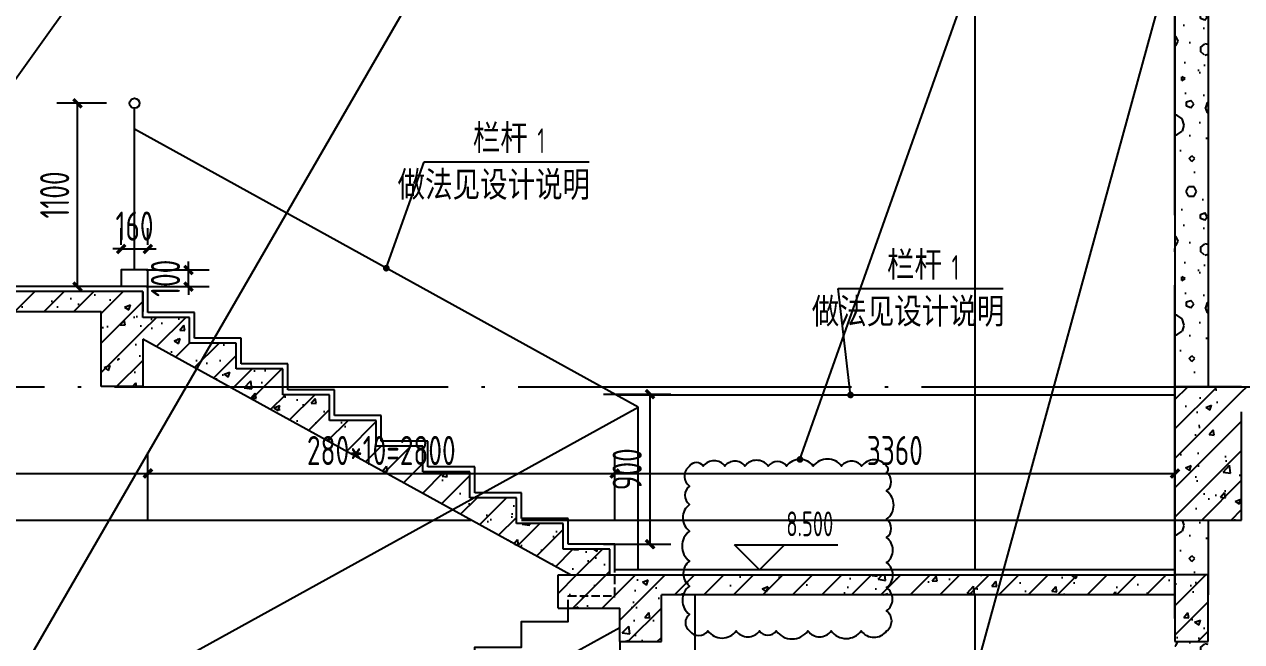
# Model space of a CAD drawing. Extents: x 116425 to 211028, y 11881 to 56060.
# Drawn here: x 155545 to 162845, y 37072 to 40776 of the extents above; entities that cross this region are included whole.
import ezdxf
from ezdxf.xclip import XClip

# ---------------------------------------------------------------- set-up
doc = ezdxf.new("R2010")
doc.units = 0
doc.header["$LTSCALE"] = 1000
doc.header["$MEASUREMENT"] = 0
doc.header["$XCLIPFRAME"] = 0
doc.linetypes.add('DASH', pattern=[0.35, 0.25, -0.1])
doc.linetypes.add('DOTE', pattern=[2.42, 2, -0.2, 0.02, -0.2])
for name, color, linetype in [('01-标注_尺寸', 124, 'Continuous'), ('01-标注_标高', 200, 'Continuous'), ('01-标注_符号', 200, 'Continuous'), ('02-TEXT_标注', 130, 'Continuous'), ('05-填充_天正', 14, 'Continuous'), ('A-E_栏杆', 232, 'Continuous'), ('A-O_屋面', 201, 'Continuous'), ('A_AXIS-轴线', 36, 'DOTE'), ('A_STR-砌块墙', 121, 'Continuous'), ('A_STR-砼墙', 51, 'Continuous'), ('A_STR-砼柱', 51, 'Continuous'), ('S_E_A-E_楼梯', 4, 'Continuous'), ('S_SURFACE', 6, 'Continuous')]:
    doc.layers.add(name, color=color, linetype=linetype)
doc.layers.add('DIM_MODI', color=6, linetype='Continuous', plot=False)
doc.styles.add('_TCH_DIM', font='ros1.shx', dxfattribs={"bigfont": 'jd.shx'})
doc.styles.add('_TCH_DIM_T3', font='ROS1', dxfattribs={"width": 0.8, "bigfont": 'JD'})
doc.dimstyles.new('_TCH_ARCH&&50', dxfattribs={"dimtxt": 175, "dimasz": 50, "dimexe": 125, "dimexo": 150, "dimgap": 50, "dimtad": 1, "dimdec": 0, "dimzin": 0, "dimdsep": 46, "dimtxsty": '_TCH_DIM_T3', "dimblk": 'ARCHTICK', "dimcen": 0.09, "dimclrt": 7, "dimazin": 2, "dimtfac": 1, "dimtdec": 0, "dimtix": 1, "dimtmove": 2, "dimatfit": 3, "dimfxl": 0, "dimtolj": 1, "dimtzin": 0, "dimarcsym": 0})
pattern_1 = [(45, (1000, 0), (-88.38835, 88.38835), []), (50, (1000, 0), (358.6301, -31.37607), [37.5, -412.5]), (355, (1000, 0), (-69.3757, 376.0961), [30, -330]), (100.4514, (1029.9, -2.6), (289.2547, 344.7198), [31.8701, -350.57106]), (46.1842, (1000, 100), (533.6205, -82.7595), [56.25, -618.75]), (96.6356, (1044.47, 93.1), (467.3314, 487.059), [47.8051, -525.8565]), (351.1842, (1000, 100), (467.331, 487.0593), [45, -495]), (21, (1050, 75), (298.4535, -201.30945), [37.5, -412.5]), (326, (1050, 75), (121.6577, 362.575), [30, -330]), (71.4514, (1074.87, 58.22), (420.1113, 161.26525), [31.8701, -350.57106]), (37.5, (1000, 0), (6.07993, 166.44693), [0, -326, 0, -335, 0, -331.25]), (7.5, (1000, 0), (131.53477, 197.20586), [0, -191, 0, -318.5, 0, -126.25]), (327.5, (888.5, 2e-14), (266.91122, -11.27744), [0, -125, 0, -390, 0, -517.5]), (317.5, (838.5, 4e-14), (291.5931, 50.0525), [0, -162.5, 0, -259, 0, -367.5])]
pattern_2 = [(0, (177, -183), (300, 600), [0, -600]), (0, (-174, -264), (300, 600), [0, -600]), (0, (21, -270), (300, 600), [0, -600]), (0, (234, -93), (300, 600), [0, -600]), (0, (-15, -300), (300, 600), [0, -600]), (0, (294, 285), (300, 600), [0, -600]), (0, (111, 237), (300, 600), [0, -600]), (0, (207, 162), (300, 600), [0, -600]), (0, (-282, 150), (300, 600), [0, -600]), (0, (12, 123), (300, 600), [0, -600]), (0, (-102, -30), (300, 600), [0, -600]), (0, (-96, -255), (300, 600), [0, -600]), (0, (129, -279), (300, 600), [0, -600]), (0, (294, -15), (300, 600), [0, -600]), (0, (-267, -108), (300, 600), [0, -600]), (0, (-216, -6), (300, 600), [0, -600]), (0, (18, -48), (300, 600), [0, -600]), (0, (-66, -135), (300, 600), [0, -600]), (0, (-114, 63), (300, 600), [0, -600]), (0, (-39, 288), (300, 600), [0, -600]), (0, (-243, -234), (300, 600), [0, -600]), (0, (87, 165), (300, 600), [0, -600]), (0, (-192, 174), (300, 600), [0, -600]), (0, (-240, 252), (300, 600), [0, -600]), (130.601294, (257.143, 97.143), (-1499.9999834, 1800.000008), [26.3416, -11037.111]), (18.43495, (214.29, 108.57), (1499.999994, 599.999996), [27.1052, -3767.628]), (90, (214.3, 82.86), (300, 600), [25.7143, -1174.2857]), (161.56505, (240, 74.29), (-1500.00001, 599.999955), [27.1052, -3767.628]), (53.1301, (240, 74.29), (300, 600), [28.5714, -2971.4285]), (135, (262.86, -231.43), (-300.00004, 599.99996), [24.2437, -1672.8126]), (45, (228.57, -231.43), (300, 600), [24.2437, -1672.8126]), (135, (245.71, -248.57), (-300.00004, 599.99996), [24.2437, -1672.8126]), (45, (245.71, -248.57), (300, 600), [24.2437, -1672.8126]), (116.56505, (-25.7, 171.43), (-5e-05, 1200), [31.9438, -638.8765]), (180, (-40, 200), (-300, 600), [34.2857, -565.7142]), (63.43495, (-88.57, 171.43), (3e-06, 1200), [31.9438, -638.8765]), (116.56505, (-74.3, 142.86), (-5e-05, 1200), [31.9438, -638.8765]), (0, (-74.3, 142.86), (300, 600), [34.2857, -565.7142]), (63.43495, (-40, 142.86), (3e-06, 1200), [31.9438, -638.8765]), (107.102728, (200, -31.429), (-899.9999656, 3000.0000048), [38.8613, -16282.9025]), (143.972626, (188.57, 5.714), (-5699.999928, 4199.999995), [38.8613, -8122.02]), (180, (157.14, 28.6), (-300, 600), [37.1429, -562.857]), (36.027373, (88.57, 5.714), (5699.999958, 4199.999955), [38.8613, -8122.02]), (71.56505, (77.14, -28.57), (900.000005, 2999.999995), [36.1403, -3758.5928]), (107.102728, (88.571, -65.714), (-899.9999656, 3000.0000048), [38.8613, -16282.9025]), (143.972626, (120, -88.57), (-5699.999928, 4199.999995), [38.8613, -8122.02]), (0, (120, -88.6), (300, 600), [37.1429, -562.857]), (36.027373, (157.143, -88.57), (5699.999958, 4199.999955), [38.8613, -8122.02]), (71.56505, (188.57, -65.71), (900.000005, 2999.999995), [36.1403, -3758.5928]), (150.25512, (205.714, 248.57), (-900.000002, 599.999993), [23.035, -4814.3196]), (90, (185.7, 237.14), (300, 600), [22.8571, -1177.1427]), (29.74488, (185.714, 237.14), (900, 599.999997), [23.035, -4814.3196]), (116.56505, (65.7, -177.14), (-5e-05, 1200), [31.9438, -638.8765]), (168.690067, (51.43, -148.57), (-2700.000002, 599.999985), [29.1373, -6089.6855]), (41.185925, (0, -162.857), (7499.9999546, 6599.9999423), [30.3718, -12725.802]), (90, (0, -191.43), (300, 600), [28.5714, -1171.4285]), (138.814074, (22.857, -211.429), (-7499.9998667, 6600.000042), [30.3718, -12725.802]), (16.699244, (22.857, -211.429), (9899.9999255, 2999.9999686), [29.8295, -12498.5375]), (60.945396, (51.43, -202.857), (299.999999, 599.9999947), [29.416, -12325.3395]), (109.983106, (-185.714, 74.286), (-1500.0000056, 4199.999989), [33.442, -14012.1975]), (155.556045, (-197.143, 105.714), (-3900.000015, 1799.9999626), [34.523, -14465.1315]), (24.443955, (-260, 105.714), (3900.000002, 1799.9999913), [34.523, -14465.1315]), (70.016893, (-271.429, 74.286), (1500.0000045, 4199.9999896), [33.442, -14012.1975]), (109.983106, (-260, 42.857), (-1500.0000056, 4199.999989), [33.442, -14012.1975]), (160.016893, (-228.57, 31.43), (-1500.000001, 599.999973), [33.442, -6989.3775]), (19.983107, (-228.57, 31.43), (1499.999992, 599.999999), [33.442, -6989.3775]), (70.016893, (-197.143, 42.857), (1500.0000045, 4199.9999896), [33.442, -14012.1975]), (122.005383, (37.14, 20), (-300.00004, 599.99997), [26.9542, -5633.434]), (18.43495, (-2.86, 34.29), (1499.999994, 599.999996), [27.1052, -3767.628]), (90, (-2.86, 8.57), (300, 600), [25.7143, -1174.2857]), (161.56505, (22.86, 0), (-1500.00001, 599.999955), [27.1052, -3767.628]), (54.462322, (22.857, 0), (2099.999997, 2999.9999955), [24.578, -10298.2115]), (116.56505, (-137.14, -125.7), (-5e-05, 1200), [31.9438, -638.8765]), (180, (-151.4, -97.14), (-300, 600), [31.4286, -568.5714]), (59.036243, (-200, -125.714), (300.000001, 599.999997), [33.3197, -6963.822]), (120.963756, (-182.857, -154.286), (-300.000041, 599.999972), [33.3197, -6963.822]), (0, (-182.86, -154.3), (300, 600), [31.4286, -568.5714]), (63.43495, (-151.43, -154.3), (3e-06, 1200), [31.9438, -638.8765])]
pattern_3 = [(45, (0, 0), (-88.38835, 88.38835), []), (50, (0, 0), (358.6301, -31.37607), [37.5, -412.5]), (355, (0, 0), (-69.3757, 376.0961), [30, -330]), (100.4514, (29.9, -2.6), (289.2547, 344.7198), [31.8701, -350.57106]), (46.1842, (0, 100), (533.6205, -82.7595), [56.25, -618.75]), (96.6356, (44.47, 93.1), (467.3314, 487.059), [47.8051, -525.8565]), (351.1842, (0, 100), (467.331, 487.0593), [45, -495]), (21, (50, 75), (298.45353, -201.30945), [37.5, -412.5]), (326, (50, 75), (121.6577, 362.575), [30, -330]), (71.4514, (74.87, 58.22), (420.1113, 161.26525), [31.8701, -350.57106]), (37.5, (0, 0), (6.07993, 166.44693), [0, -326, 0, -335, 0, -331.25]), (7.5, (0, 0), (131.53477, 197.20586), [0, -191, 0, -318.5, 0, -126.25]), (327.5, (-111.5, 0), (266.91122, -11.27744), [0, -125, 0, -390, 0, -517.5]), (317.5, (-161.5, 0), (291.5931, 50.0525), [0, -162.5, 0, -259, 0, -367.5])]

# ---------------------------------------------------------------- blocks, each defined once
blk = doc.blocks.new('图框-A1')
at = {"const_width": 0.05}
blk.add_lwpolyline([(0, 0), (841, 0), (841, 594), (0, 594)], close=True, dxfattribs=at)
blk = doc.blocks.new('X-104 13#平面')
at = {"xscale": 100, "yscale": 100, "zscale": 100}
for p in [(-10634.5, 104514.8), (-10634.5, -20285.2)]:
    blk.add_blockref('图框-A1', p, dxfattribs=at)
blk = doc.blocks.new('_ArchTick')
at = {"color": 0, "linetype": 'ByBlock', "const_width": 0.4}
blk.add_lwpolyline([(-0.5, -0.5), (0.5, 0.5)], dxfattribs=at)
blk = doc.blocks.new('*D703')
at = {"layer": '01-标注_尺寸', "color": 0, "lineweight": -2, "transparency": 16777216}
for p, q in [((153445.5, 37806.3), (153445.5, 38206.1)), ((156285.5, 37806.3), (156285.5, 38206.1)), ((153445.5, 38081.1), (156285.5, 38081.1))]:
    blk.add_line(p, q, dxfattribs=at)
at = {"layer": 'Defpoints', "color": 0, "transparency": 16777216}
for p in [(156285.5, 38081.1), (153445.5, 37656.3), (156285.5, 37656.3)]:
    blk.add_point(p, dxfattribs=at)
at = {"layer": '01-标注_尺寸', "color": 0, "lineweight": -2, "transparency": 16777216, "xscale": 50, "yscale": 50, "zscale": 50, "rotation": 180}
blk.add_blockref('_ArchTick', (153445.5, 38081.1), dxfattribs=at)
at = {"layer": '01-标注_尺寸', "color": 0, "lineweight": -2, "transparency": 16777216, "xscale": 50, "yscale": 50, "zscale": 50}
blk.add_blockref('_ArchTick', (156285.5, 38081.1), dxfattribs=at)
at = {"layer": '01-标注_尺寸', "color": 7, "transparency": 16777216, "insert": (154865.5, 38218.6), "char_height": 175, "attachment_point": 5, "style": '_TCH_DIM_T3'}
blk.add_mtext('\\A1;2840', dxfattribs=at)
blk = doc.blocks.new('*D704')
at = {"layer": '01-标注_尺寸', "color": 0, "lineweight": -2, "transparency": 16777216}
for p, q in [((156285.5, 37806.3), (156285.5, 38206.1)), ((159085.5, 37806.3), (159085.5, 38206.1)), ((156285.5, 38081.1), (159085.5, 38081.1))]:
    blk.add_line(p, q, dxfattribs=at)
at = {"layer": 'Defpoints', "color": 0, "transparency": 16777216}
for p in [(159085.5, 38081.1), (156285.5, 37656.3), (159085.5, 37656.3)]:
    blk.add_point(p, dxfattribs=at)
at = {"layer": '01-标注_尺寸', "color": 0, "lineweight": -2, "transparency": 16777216, "xscale": 50, "yscale": 50, "zscale": 50, "rotation": 180}
blk.add_blockref('_ArchTick', (156285.5, 38081.1), dxfattribs=at)
at = {"layer": '01-标注_尺寸', "color": 0, "lineweight": -2, "transparency": 16777216, "xscale": 50, "yscale": 50, "zscale": 50}
blk.add_blockref('_ArchTick', (159085.5, 38081.1), dxfattribs=at)
at = {"layer": '01-标注_尺寸', "color": 7, "transparency": 16777216, "insert": (157685.5, 38218.6), "char_height": 175, "attachment_point": 5, "style": '_TCH_DIM_T3'}
blk.add_mtext('\\A1;280*10=2800', dxfattribs=at)
blk = doc.blocks.new('*D705')
at = {"layer": '01-标注_尺寸', "color": 0, "lineweight": -2, "transparency": 16777216}
for p, q in [((159085.5, 37806.3), (159085.5, 38206.1)), ((162445.5, 37806.3), (162445.5, 38206.1)), ((159085.5, 38081.1), (162445.5, 38081.1))]:
    blk.add_line(p, q, dxfattribs=at)
at = {"layer": 'Defpoints', "color": 0, "transparency": 16777216}
for p in [(162445.5, 38081.1), (159085.5, 37656.3), (162445.5, 37656.3)]:
    blk.add_point(p, dxfattribs=at)
at = {"layer": '01-标注_尺寸', "color": 0, "lineweight": -2, "transparency": 16777216, "xscale": 50, "yscale": 50, "zscale": 50, "rotation": 180}
blk.add_blockref('_ArchTick', (159085.5, 38081.1), dxfattribs=at)
at = {"layer": '01-标注_尺寸', "color": 0, "lineweight": -2, "transparency": 16777216, "xscale": 50, "yscale": 50, "zscale": 50}
blk.add_blockref('_ArchTick', (162445.5, 38081.1), dxfattribs=at)
at = {"layer": '01-标注_尺寸', "color": 7, "transparency": 16777216, "insert": (160765.5, 38218.6), "char_height": 175, "attachment_point": 5, "style": '_TCH_DIM_T3'}
blk.add_mtext('\\A1;3360', dxfattribs=at)
blk = doc.blocks.new('*D732')
at = {"layer": '01-标注_尺寸', "color": 0, "lineweight": -2, "transparency": 16777216}
for p, q in [((159018.8, 38556.3), (159422.5, 38556.3)), ((159297.5, 37656.3), (159297.5, 38556.3)), ((159018.8, 37656.3), (159422.5, 37656.3))]:
    blk.add_line(p, q, dxfattribs=at)
at = {"layer": 'Defpoints', "color": 0, "transparency": 16777216}
for p in [(158868.8, 38556.3), (159297.5, 38556.3), (158868.8, 37656.3)]:
    blk.add_point(p, dxfattribs=at)
at = {"layer": '01-标注_尺寸', "color": 0, "lineweight": -2, "transparency": 16777216, "xscale": 50, "yscale": 50, "zscale": 50}
for p, rotation in [((159297.5, 38556.3), 90), ((159297.5, 37656.3), 270)]:
    blk.add_blockref('_ArchTick', p, dxfattribs=dict(at, rotation=rotation))
at = {"layer": '01-标注_尺寸', "color": 7, "transparency": 16777216, "insert": (159160, 38106.3), "char_height": 175, "attachment_point": 5, "rotation": 90, "style": '_TCH_DIM_T3'}
blk.add_mtext('\\A1;900', dxfattribs=at)
blk = doc.blocks.new('*D733')
at = {"layer": '01-标注_尺寸', "color": 0, "lineweight": -2, "transparency": 16777216}
for p, q in [((156036.3, 40301.8), (155738.9, 40301.8)), ((155863.9, 39201.8), (155863.9, 40301.8)), ((156036.3, 39201.8), (155738.9, 39201.8))]:
    blk.add_line(p, q, dxfattribs=at)
at = {"layer": 'Defpoints', "color": 0, "transparency": 16777216}
for p in [(155863.9, 40301.8), (156186.3, 40301.8), (156186.3, 39201.8)]:
    blk.add_point(p, dxfattribs=at)
at = {"layer": '01-标注_尺寸', "color": 0, "lineweight": -2, "transparency": 16777216, "xscale": 50, "yscale": 50, "zscale": 50}
for p, rotation in [((155863.9, 40301.8), 90), ((155863.9, 39201.8), 270)]:
    blk.add_blockref('_ArchTick', p, dxfattribs=dict(at, rotation=rotation))
at = {"layer": '01-标注_尺寸', "color": 7, "transparency": 16777216, "insert": (155726.4, 39751.8), "char_height": 175, "attachment_point": 5, "rotation": 90, "style": '_TCH_DIM_T3'}
blk.add_mtext('\\A1;1100', dxfattribs=at)
blk = doc.blocks.new('*D882')
at = {"layer": '01-标注_尺寸', "color": 0, "lineweight": -2, "transparency": 16777216}
for p, q in [((156125.5, 39451.8), (156125.5, 39552.8)), ((156285.5, 39451.8), (156285.5, 39552.8)), ((156125.5, 39427.8), (156075.5, 39427.8)), ((156125.5, 39427.8), (156285.5, 39427.8)), ((156285.5, 39427.8), (156335.5, 39427.8))]:
    blk.add_line(p, q, dxfattribs=at)
at = {"layer": 'Defpoints', "color": 0, "transparency": 16777216}
for p in [(156285.5, 39427.8), (156125.5, 39301.8), (156285.5, 39301.8)]:
    blk.add_point(p, dxfattribs=at)
at = {"layer": '01-标注_尺寸', "color": 0, "lineweight": -2, "transparency": 16777216, "xscale": 50, "yscale": 50, "zscale": 50}
blk.add_blockref('_ArchTick', (156125.5, 39427.8), dxfattribs=at)
at = {"layer": '01-标注_尺寸', "color": 0, "lineweight": -2, "transparency": 16777216, "xscale": 50, "yscale": 50, "zscale": 50, "rotation": 180}
blk.add_blockref('_ArchTick', (156285.5, 39427.8), dxfattribs=at)
at = {"layer": '01-标注_尺寸', "color": 7, "transparency": 16777216, "insert": (156205.5, 39565.3), "char_height": 175, "attachment_point": 5, "style": '_TCH_DIM_T3'}
blk.add_mtext('\\A1;160', dxfattribs=at)
blk = doc.blocks.new('*D883')
at = {"layer": '01-标注_尺寸', "color": 0, "lineweight": -2, "transparency": 16777216}
for p, q in [((156275.5, 39301.8), (156653.7, 39301.8)), ((156528.7, 39301.8), (156528.7, 39351.8)), ((156528.7, 39201.8), (156528.7, 39301.8)), ((156275.5, 39201.8), (156653.7, 39201.8)), ((156528.7, 39201.8), (156528.7, 39151.8))]:
    blk.add_line(p, q, dxfattribs=at)
at = {"layer": 'Defpoints', "color": 0, "transparency": 16777216}
for p in [(156125.5, 39301.8), (156528.7, 39301.8), (156125.5, 39201.8)]:
    blk.add_point(p, dxfattribs=at)
at = {"layer": '01-标注_尺寸', "color": 0, "lineweight": -2, "transparency": 16777216, "xscale": 50, "yscale": 50, "zscale": 50}
for p, rotation in [((156528.7, 39301.8), 270), ((156528.7, 39201.8), 90)]:
    blk.add_blockref('_ArchTick', p, dxfattribs=dict(at, rotation=rotation))
at = {"layer": '01-标注_尺寸', "color": 7, "transparency": 16777216, "insert": (156391.2, 39251.8), "char_height": 175, "attachment_point": 5, "rotation": 90, "style": '_TCH_DIM_T3'}
blk.add_mtext('\\A1;100', dxfattribs=at)

msp = doc.modelspace()

# ---------------------------------------------------------------- hatches: boundary and pattern name
at = {"layer": '05-填充_天正'}
h = msp.add_hatch(dxfattribs=at)
h.set_pattern_fill('加气混凝土', color=256, scale=50, style=0)
h.set_pattern_definition(pattern_2)
h.paths.add_polyline_path([(162445.5, 42866.4), (162445.5, 38601.7), (162645.5, 38601.7), (162645.5, 42866.4)])
h = msp.add_hatch(dxfattribs=at)
h.set_pattern_fill('钢筋混凝土', color=256, scale=50, style=0)
h.set_pattern_definition(pattern_1)
h.paths.add_polyline_path([(156255.5, 39171.8), (153445.5, 39171.8), (153445.5, 39051.8), (156005.5, 39051.8), (156005.5, 38601.8), (156255.5, 38601.8)])
h = msp.add_hatch(dxfattribs=at)
h.set_pattern_fill('钢筋混凝土', color=256, scale=50, style=0)
h.set_pattern_definition(pattern_1)
h.paths.add_polyline_path([(159055.5, 37471.8), (159055.5, 37626.3), (158775.5, 37626.3), (158775.5, 37780.9), (158495.5, 37780.9), (158495.5, 37935.4), (158215.5, 37935.4), (158215.5, 38090), (157935.5, 38090), (157935.5, 38244.5), (157655.5, 38244.5), (157655.5, 38399.1), (157375.5, 38399.1), (157375.5, 38553.6), (157095.5, 38553.6), (157095.5, 38708.2), (156815.5, 38708.2), (156815.5, 38862.7), (156535.5, 38862.7), (156535.5, 39017.3), (156255.5, 39017.3), (156255.5, 38887.4), (158820.1, 37471.8)])
h = msp.add_hatch(dxfattribs=at)
h.set_pattern_fill('钢筋混凝土', color=256, scale=50, style=0)
h.set_pattern_definition(pattern_3)
h.paths.add_polyline_path([(162445.5, 37801.7), (162845.5, 37801.7), (162845.5, 38601.7), (162445.5, 38601.7)])
h = msp.add_hatch(dxfattribs=at)
h.set_pattern_fill('钢筋混凝土', color=256, scale=50, style=0)
h.set_pattern_definition(pattern_3)
h.paths.add_polyline_path([(162845.5, 38601.7), (162845.5, 38451.7), (164645.5, 38451.7), (164645.5, 38601.7)])
h = msp.add_hatch(dxfattribs=at)
h.set_pattern_fill('加气混凝土', color=256, scale=50, style=0)
h.set_pattern_definition(pattern_2)
h.paths.add_polyline_path([(162445.5, 37471.8), (162645.5, 37471.8), (162645.5, 37801.7), (162445.5, 37801.7)])
h = msp.add_hatch(dxfattribs=at)
h.set_pattern_fill('钢筋混凝土', color=256, scale=50, style=0)
h.set_pattern_definition(pattern_1)
h.paths.add_polyline_path([(162445.5, 37471.8), (162445.5, 37351.8), (159365.5, 37351.8), (159365.5, 37071.8), (159115.5, 37072.3), (159115.5, 37271.8), (158745.5, 37271.8), (158745.5, 37471.8)])
h = msp.add_hatch(dxfattribs=at)
h.set_pattern_fill('钢筋混凝土', color=256, scale=50, style=0)
h.set_pattern_definition(pattern_3)
h.paths.add_polyline_path([(162445.5, 37071.8), (162645.5, 37071.8), (162645.5, 37471.8), (162445.5, 37471.8)])
h = msp.add_hatch(dxfattribs=at)
h.set_pattern_fill('加气混凝土', color=256, scale=50, style=0)
h.set_pattern_definition(pattern_2)
h.paths.add_polyline_path([(162645.5, 37071.8), (162445.5, 37071.8), (162445.5, 34001.7), (162645.5, 34001.7)])

# ---------------------------------------------------------------- linework, layer by layer
at = {"layer": '01-标注_标高'}
for p, q in [((159954.5, 37501.8), (159804.5, 37651.8)), ((159804.5, 37651.8), (160423.5, 37651.8)), ((159954.5, 37501.8), (160104.5, 37651.8))]:
    msp.add_line(p, q, dxfattribs=at)
at = {"layer": '01-标注_符号'}
for p, q in [((157715.5, 39312.5), (157941.9, 39950.8)), ((157941.9, 39950.8), (158931.8, 39950.8)), ((160499.6, 38551.8), (160426, 39190.1)), ((160426, 39190.1), (161415.9, 39190.1))]:
    msp.add_line(p, q, dxfattribs=at)
at = {"layer": '01-标注_符号', "const_width": 20}
for points in [[(157712.1, 39303.1, 1), (157718.8, 39322, 1)], [(160500.7, 38541.9, 1), (160498.5, 38561.7, 1)]]:
    msp.add_lwpolyline(points, format="xyb", close=True, dxfattribs=at)
at = {"layer": 'A-E_栏杆'}
for p in [(156145.5, 36779), (159225.5, 37501.8)]:
    msp.add_line(p, (159225.5, 38479.1), dxfattribs=at)
for points in [[(156205.5, 39301.8), (156205.5, 40271.8)], [(159225.5, 38479.1), (156205.5, 40146)], [(159093.7, 38551.8), (162445.5, 38551.8)]]:
    msp.add_lwpolyline(points, dxfattribs=at)
msp.add_circle((156205.5, 40301.8), 30, dxfattribs=at)
at = {"layer": 'A-O_屋面'}
for p, q in [((153445.5, 37801.7), (158222.4, 37801.7)), ((158525.5, 37801.7), (162445.5, 37801.7)), ((159565.5, 37351.8), (159565.5, 34101.7)), ((159115.5, 37071.8), (159115.5, 34101.7))]:
    msp.add_line(p, q, dxfattribs=at)
at = {"layer": 'A_AXIS-轴线'}
msp.add_line((162445.5, 17851.7), (162445.5, 42866.4), dxfattribs=at)
msp.add_line((162445.5, 17851.7), (162445.5, 42866.4), dxfattribs=at)
msp.add_lwpolyline([(151245.5, 38601.7), (164645.5, 38601.7)], dxfattribs=at)
at = {"layer": 'A_STR-砌块墙'}
for p, q in [((161245.5, 42866.4), (161245.5, 37501.8)), ((162445.5, 42866.4), (162445.5, 38601.7)), ((162645.5, 42866.4), (162645.5, 38601.7)), ((162445.5, 37801.7), (162445.5, 37471.8)), ((162645.5, 37801.7), (162645.5, 37471.8)), ((161245.5, 37351.8), (161245.5, 34101.7))]:
    msp.add_line(p, q, dxfattribs=at)
at = {"layer": 'A_STR-砼墙'}
for p, q in [((156255.5, 39171.8), (153445.5, 39171.8)), ((156255.5, 39017.3), (156255.5, 39171.8)), ((156255.5, 39171.8), (156255.5, 39051.8)), ((153445.5, 39051.8), (156005.5, 39051.8)), ((156005.5, 38601.8), (156005.5, 39051.8)), ((156535.5, 39017.3), (156255.5, 39017.3)), ((156535.5, 38862.7), (156535.5, 39017.3)), ((158820.1, 37471.8), (156255.5, 38887.4)), ((156255.5, 38887.4), (156255.5, 38601.8)), ((156815.5, 38862.7), (156535.5, 38862.7)), ((156815.5, 38708.2), (156815.5, 38862.7)), ((157095.5, 38708.2), (156815.5, 38708.2)), ((157095.5, 38553.6), (157095.5, 38708.2)), ((156255.5, 38601.8), (156005.5, 38601.8)), ((157375.5, 38553.6), (157095.5, 38553.6)), ((157375.5, 38399.1), (157375.5, 38553.6)), ((157655.5, 38399.1), (157375.5, 38399.1)), ((157655.5, 38244.5), (157655.5, 38399.1)), ((157935.5, 38244.5), (157655.5, 38244.5)), ((157935.5, 38090), (157935.5, 38244.5)), ((158215.5, 38090), (157935.5, 38090)), ((158215.5, 37935.4), (158215.5, 38090)), ((158495.5, 37935.4), (158215.5, 37935.4)), ((158495.5, 37780.9), (158495.5, 37935.4)), ((158775.5, 37780.9), (158495.5, 37780.9)), ((158775.5, 37626.3), (158775.5, 37780.9)), ((159055.5, 37626.3), (158775.5, 37626.3)), ((159055.5, 37471.8), (159055.5, 37626.3)), ((158745.5, 37471.8), (162445.5, 37471.8)), ((158745.5, 37271.8), (158745.5, 37471.8)), ((162445.5, 37471.8), (162445.5, 37351.8)), ((162645.5, 37471.8), (162645.5, 37351.8)), ((162445.5, 37351.8), (159365.5, 37351.8)), ((159365.5, 37071.8), (159365.5, 37351.8)), ((158745.5, 37271.8), (159115.5, 37271.8)), ((159115.5, 37072.3), (159115.5, 37271.8)), ((159115.5, 37071.8), (159365.5, 37071.8))]:
    msp.add_line(p, q, dxfattribs=at)
at = {"layer": 'A_STR-砼柱'}
for p, q in [((162845.5, 38601.7), (162445.5, 38601.7)), ((162445.5, 38601.7), (162445.5, 37801.7)), ((162845.5, 37801.7), (162845.5, 38451.7)), ((162445.5, 37801.7), (162845.5, 37801.7)), ((162645.5, 37471.8), (162445.5, 37471.8)), ((162445.5, 37471.8), (162445.5, 37071.8)), ((162645.5, 37071.8), (162645.5, 37471.8)), ((162445.5, 37071.8), (162645.5, 37071.8))]:
    msp.add_line(p, q, dxfattribs=at)
at = {"layer": 'DIM_MODI', "color": 7}
for p in [(154999.4, 39761.2), (155164.6, 36264.9), (160196.4, 38165.2), (160610.3, 34555.1)]:
    msp.add_line(p, (166409.4, 55709.3), dxfattribs=at)
at = {"layer": 'DIM_MODI', "color": 7, "const_width": 20}
msp.add_lwpolyline([(160193.1, 38155.7, 1), (160199.8, 38174.6, 1)], format="xyb", close=True, dxfattribs=at)
at = {"layer": 'DIM_MODI', "color": 7}
msp.add_lwpolyline([(159534, 37136, 0.5), (159644, 37136, 0.5), (159814, 37136, 0.5), (159954, 37136, 0.5), (160054, 37136, 0.5), (160244, 37136, 0.5), (160384, 37136, 0.5), (160564, 37136, 0.5), (160716.4, 37136, 0.5), (160716.4, 37256, 0.5), (160716.4, 37396, 0.5), (160716.4, 37546, 0.5), (160716.4, 37696, 0.5), (160716.4, 37806, 0.5), (160716.4, 37976, 0.5), (160716.4, 38086, 0.5), (160716.4, 38125.2, 0.5), (160566.4, 38125.2, 0.5), (160446.4, 38125.2, 0.5), (160276.4, 38125.2, 0.5), (160116.4, 38125.2, 0.5), (160006.4, 38125.2, 0.5), (159866.4, 38125.2, 0.5), (159746.4, 38125.2, 0.5), (159616.4, 38125.2, 0.5), (159534, 38125.2, 0.5), (159534, 38005.2, 0.5), (159534, 37895.2, 0.5), (159534, 37735.2, 0.5), (159534, 37555.2, 0.5), (159534, 37405.2, 0.5), (159534, 37235.2, 0.5)], format="xyb", close=True, dxfattribs=at)
at = {"layer": 'S_E_A-E_楼梯'}
msp.add_line((156605.2, 35771.7), (159115.5, 37157.3), dxfattribs=at)
at = {"layer": 'S_E_A-E_楼梯', "linetype": 'DASH', "ltscale": 0.2}
msp.add_lwpolyline([(158805.5, 37271.8), (158805.5, 37347.2), (159085.5, 37347.2), (159085.5, 37501.8)], dxfattribs=at)
at = {"layer": 'S_E_A-E_楼梯'}
msp.add_lwpolyline([(156285.5, 35801.7), (156285.5, 35956.3), (156565.5, 35956.3), (156565.5, 36110.8), (156845.5, 36110.8), (156845.5, 36265.4), (157125.5, 36265.4), (157125.5, 36419.9), (157405.5, 36419.9), (157405.5, 36574.5), (157685.5, 36574.5), (157685.5, 36729), (157965.5, 36729), (157965.5, 36883.6), (158245.5, 36883.6), (158245.5, 37038.1), (158525.5, 37038.1), (158525.5, 37192.7), (158805.5, 37192.7), (158805.5, 37271.8)], dxfattribs=at)
at = {"layer": 'S_SURFACE'}
for p, q in [((156285.5, 39201.8), (153445.5, 39201.8)), ((156285.5, 39081.8), (156285.5, 39201.8)), ((156285.5, 39047.3), (156285.5, 39081.8)), ((156285.5, 39081.8), (156285.5, 39081.8)), ((156565.5, 39047.3), (156285.5, 39047.3)), ((156565.5, 38892.7), (156565.5, 39047.3)), ((156845.5, 38892.7), (156565.5, 38892.7)), ((156845.5, 38738.2), (156845.5, 38892.7)), ((157125.5, 38738.2), (156845.5, 38738.2)), ((157125.5, 38583.6), (157125.5, 38738.2)), ((157405.5, 38583.6), (157125.5, 38583.6)), ((157405.5, 38429.1), (157405.5, 38583.6)), ((157685.5, 38429.1), (157405.5, 38429.1)), ((157685.5, 38274.5), (157685.5, 38429.1)), ((157965.5, 38274.5), (157685.5, 38274.5)), ((157965.5, 38120), (157965.5, 38274.5)), ((158245.5, 38120), (157965.5, 38120)), ((158245.5, 37965.4), (158245.5, 38120)), ((158525.5, 37965.4), (158245.5, 37965.4)), ((158525.5, 37810.9), (158525.5, 37965.4)), ((158805.5, 37810.9), (158525.5, 37810.9)), ((158805.5, 37656.3), (158805.5, 37810.9)), ((159085.5, 37656.3), (158805.5, 37656.3)), ((159085.5, 37501.8), (159085.5, 37656.3)), ((162445.5, 37501.8), (159085.5, 37501.8)), ((159085.5, 37501.8), (159085.5, 37501.8)), ((162445.5, 37471.8), (162445.5, 37501.8)), ((162645.5, 37501.8), (162645.5, 37471.8))]:
    msp.add_line(p, q, dxfattribs=at)
msp.add_lwpolyline([(156285.5, 39201.8), (156285.5, 39301.8), (156125.5, 39301.8), (156125.5, 39201.8)], dxfattribs=at)

# ---------------------------------------------------------------- block references
ref = msp.add_blockref('X-104 13#平面', (89222.9, 25058.1))
XClip(ref).set_block_clipping_path([(52600.0000000065, 7800.0004171911), (60173.8070770114, 18900)])
ref = msp.add_blockref('X-104 13#平面', (85922.9, -115253.6))
XClip(ref).set_block_clipping_path([(52600.000000007, 132600.000417191), (59223.651438209, 143700.0000000006)])

# ---------------------------------------------------------------- texts
at = {"layer": '02-TEXT_标注', "style": '_TCH_DIM'}
for s, p in [('栏杆', (158234.1, 40003.3)), ('做法见设计说明', (157783, 39723.3)), ('栏杆', (160718.2, 39242.6)), ('做法见设计说明', (160267.1, 38962.6))]:
    msp.add_text(s, height=173.64, dxfattribs=at).set_placement(p)
at = {"layer": '02-TEXT_标注', "style": '_TCH_DIM', "width": 0.705882}
for s, height, p in [('1', 148.8, (158622.1, 40003.3)), ('1', 148.8, (161106.2, 39242.6)), ('8.500', 148.75, (160114.5, 37704.3))]:
    msp.add_text(s, height=height, dxfattribs=at).set_placement(p)

# ---------------------------------------------------------------- dimensions: what is measured, and where the dimension line sits
at = {"layer": '01-标注_尺寸'}
for p1, p2, distance, picture, middle in [((156186.3, 39201.8), (156186.3, 40301.8), 322.4, '*D733', (155726.4, 39751.8)), ((156125.5, 39301.8), (156285.5, 39301.8), 126, '*D882', (156205.5, 39565.3)), ((156125.5, 39201.8), (156125.5, 39301.8), -403.2, '*D883', (156391.2, 39251.8)), ((158868.8, 37656.3), (158868.8, 38556.3), -428.7, '*D732', (159160, 38106.3))]:
    dim = msp.add_aligned_dim(p1=p1, p2=p2, distance=distance, dimstyle='_TCH_ARCH&&50', dxfattribs=at)
    dim.commit()
    dim.dimension.update_dxf_attribs({"geometry": picture, "text_midpoint": middle})
for base, p1, p2, picture, middle in [((156285.5, 38081.1), (153445.5, 37656.3), (156285.5, 37656.3), '*D703', (154865.5, 38218.6)), ((162445.5, 38081.1), (159085.5, 37656.3), (162445.5, 37656.3), '*D705', (160765.5, 38218.6))]:
    dim = msp.add_linear_dim(base=base, p1=p1, p2=p2, angle=0, dimstyle='_TCH_ARCH&&50', override={"dimgap": 0}, dxfattribs=at)
    dim.commit()
    dim.dimension.update_dxf_attribs({"geometry": picture, "text_midpoint": middle, "dimtype": 161})
dim = msp.add_linear_dim(base=(159085.5, 38081.1), p1=(156285.5, 37656.3), p2=(159085.5, 37656.3), angle=0, text='280*10=2800', dimstyle='_TCH_ARCH&&50', override={"dimgap": 0}, dxfattribs=at)
dim.commit()
dim.dimension.update_dxf_attribs({"geometry": '*D704', "text_midpoint": (157685.5, 38218.6), "dimtype": 161})

doc.saveas('drawing.dxf')
